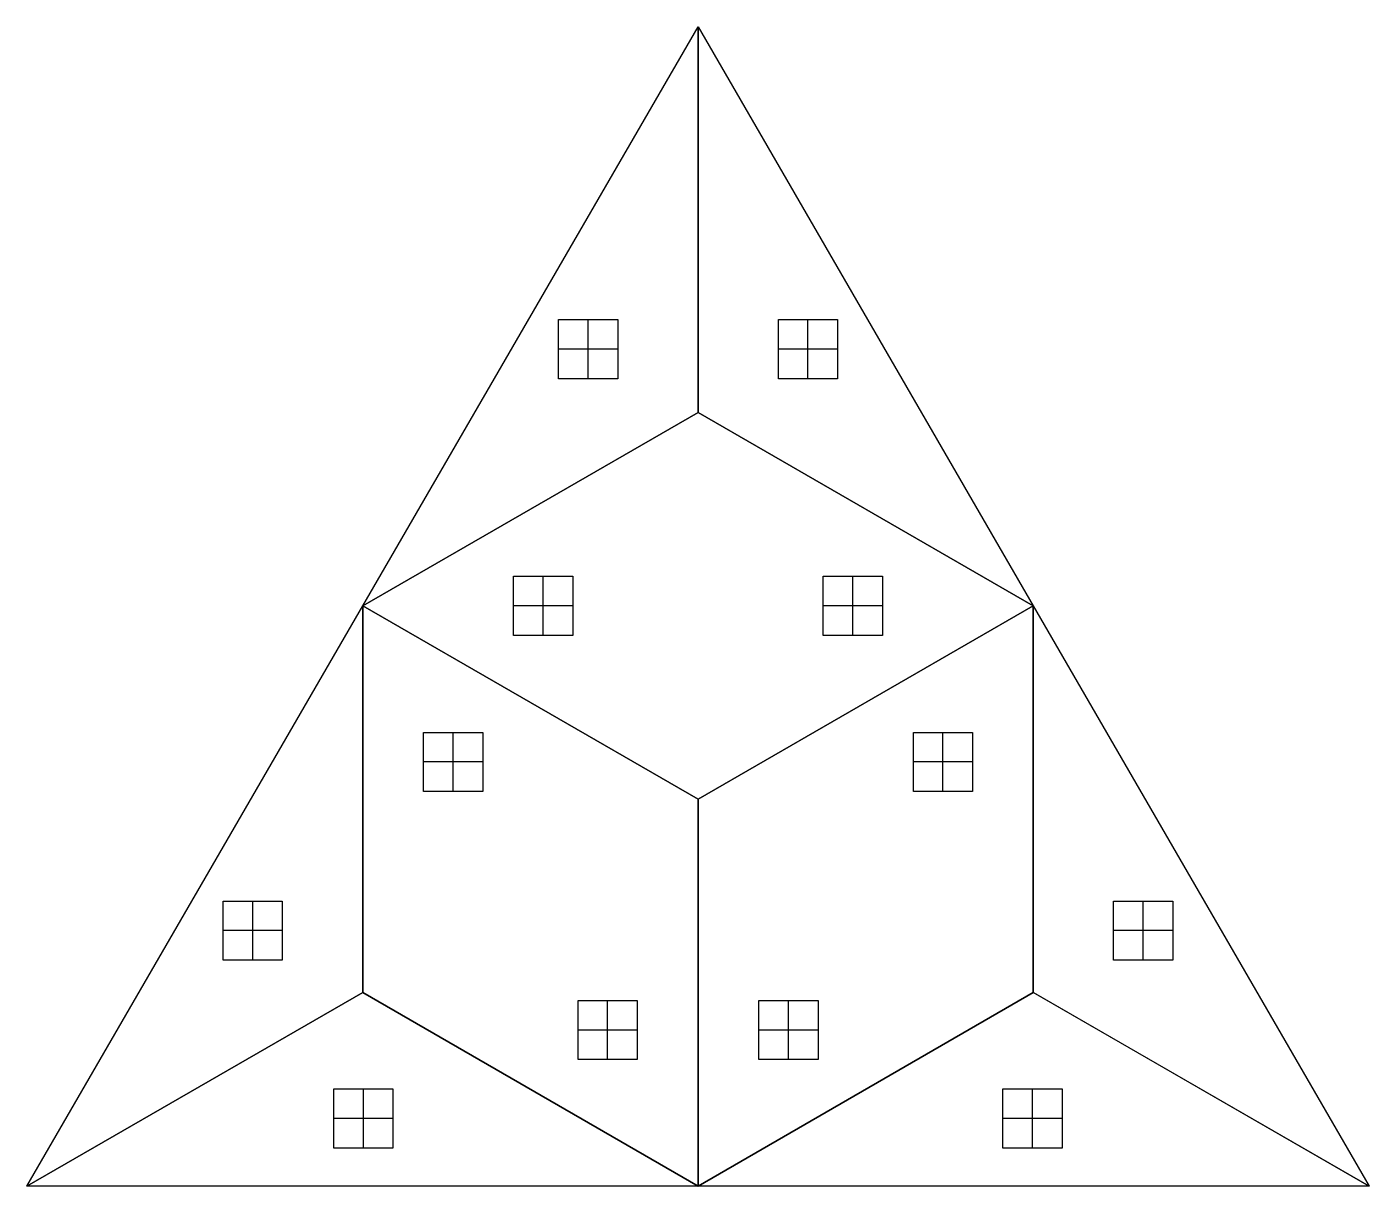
# Model space of a CAD drawing. Header units: millimetres. Extents: x 0 to 113, y 0 to 98.
import ezdxf

# ---------------------------------------------------------------- set-up
doc = ezdxf.new("R2010")
doc.units = ezdxf.units.MM

# ---------------------------------------------------------------- blocks, each defined once
blk = doc.blocks.new('Light')
at = {"color": 0}
blk.add_lwpolyline([(-2.5, -2.5), (-2.5, 2.5), (2.5, 2.5), (2.5, -2.5)], close=True, dxfattribs=at)
at = {"layer": 'Defpoints'}
for p, q in [((0, 2.5), (0, -2.5)), ((-2.5, 0), (2.5, 0))]:
    blk.add_line(p, q, dxfattribs=at)

msp = doc.modelspace()

# ---------------------------------------------------------------- linework, layer by layer
at = {"color": 1}
for points in [[(56.72, 98), (56.72, 65.41), (28.39, 49.06), (56.72, 98)], [(56.72, 98), (85.04, 49.06), (56.72, 65.41), (56.72, 98)], [(28.39, 49.06), (56.72, 65.41), (85.04, 49.06), (56.72, 32.71), (28.39, 49.06)], [(28.39, 16.37), (0, 0), (28.39, 49.06), (28.39, 16.37)], [(56.72, 0), (28.39, 16.37), (28.39, 49.06), (56.72, 32.71), (56.72, 0)], [(85.04, 49.06), (85.04, 16.37), (56.72, 0), (56.72, 32.71), (85.04, 49.06)], [(85.04, 49.06), (113.43, 0), (85.04, 16.37), (85.04, 49.06)], [(0, 0), (28.39, 16.37), (56.72, 0), (0, 0)], [(85.06, 16.36), (113.43, 0), (56.72, 0), (85.04, 16.37)]]:
    msp.add_lwpolyline(points, dxfattribs=at)

# ---------------------------------------------------------------- block references
at = {"color": 2, "rotation": 180}
for p in [(47.43, 70.75), (66.01, 70.75), (43.63, 49.06), (69.8, 49.06), (36.02, 35.86), (77.42, 35.86), (19.09, 21.6), (94.34, 21.6), (49.08, 13.2), (64.36, 13.2), (28.44, 5.72), (84.99, 5.72)]:
    msp.add_blockref('Light', p, dxfattribs=at)

doc.saveas('drawing.dxf')
